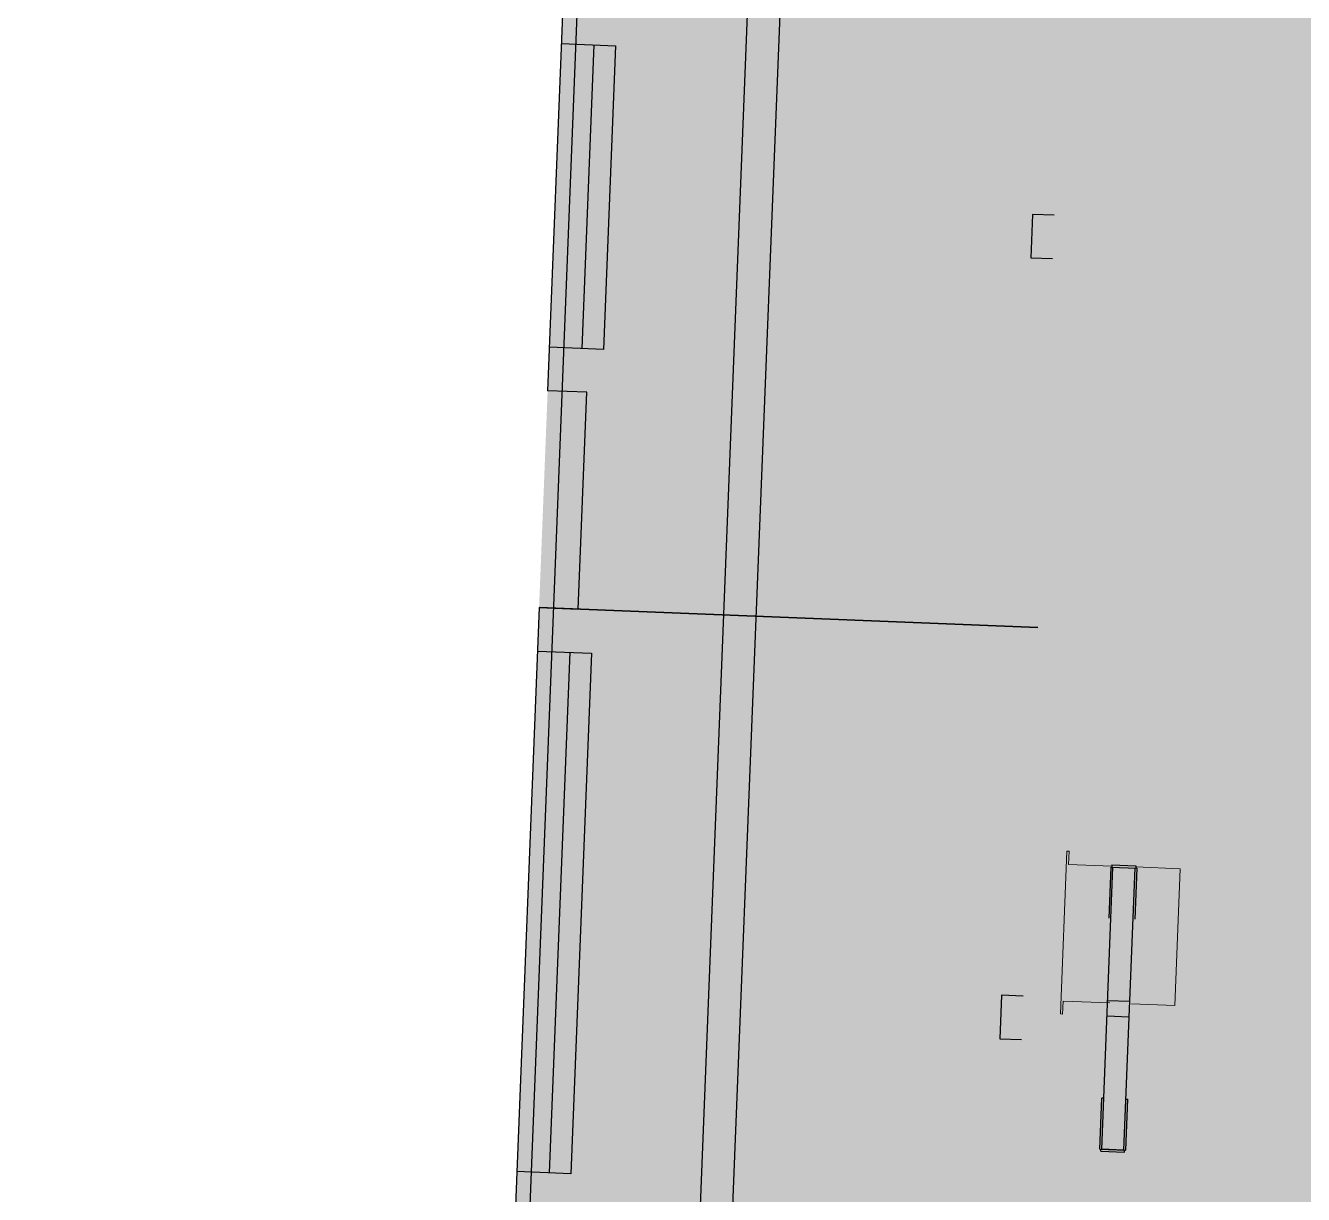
# Model space of a CAD drawing. Header units: millimetres. Extents: x 0 to 581027, y 0 to 6627194.
# Drawn here: x 580569.09 to 580574.98, y 6625997.39 to 6626002.77 of the extents above; entities that cross this region are included whole.
import ezdxf

# ---------------------------------------------------------------- set-up
doc = ezdxf.new("R2010")
doc.units = ezdxf.units.MM
doc.linetypes.add('CONTINOUS', pattern=[0])
doc.linetypes.add('HIDDEN2', pattern=[4.7625, 3.175, -1.5875])
doc.layers.add('!_Defpoints', color=255, linetype='Continuous', plot=False)
doc.layers.add('soundings_diff', color=7, linetype='Continuous', true_color=0x000000)
for name, color, linetype in [('tiff', 7, 'Continuous'), ('tiff17.2', 7, 'Continuous'), ('Этап 3.2 нижняя бровка', 7, 'Continuous')]:
    doc.layers.add(name, color=color, linetype=linetype)
doc.layers.add('ГР_Верх_строение', color=250, linetype='CONTINOUS', lineweight=30)
picture_1 = doc.add_image_def('image2.tif', size_in_pixel=(3838, 2796))
picture_2 = doc.add_image_def('image3.tif', size_in_pixel=(3838, 2796))
picture_3 = doc.add_image_def('image4.tif', size_in_pixel=(2844, 2049))

msp = doc.modelspace()

# ---------------------------------------------------------------- hatches: boundary and pattern name
at = {"lineweight": 9, "ltscale": 100, "true_color": 0xfff0c2}
h = msp.add_hatch(color=254, dxfattribs=at)
h.dxf.hatch_style = 2
h.paths.add_polyline_path([(580727.5884, 6626742.5584), (580717.1663, 6626733.127), (580710.8074, 6626723.1768), (580709.3597, 6626717.1837), (580707.2917, 6626709.5374), (580703.776, 6626704.7842), (580699.2263, 6626701.2711), (580690.1551, 6626697.3313), (580636.0796, 6626696.7677), (580599.1345, 6626698.4507), (580373.73, 6626846.9172), (580363.8291, 6626831.8854), (580598.3057, 6626677.4446), (580585.9168, 6626364.3078), (580584.9758, 6626341.6251), (580585.1556, 6626341.618), (580585.1161, 6626340.6188), (580584.9362, 6626340.6259), (580583.837, 6626312.8476), (580581.5594, 6626255.2927), (580581.7393, 6626255.2856), (580581.6997, 6626254.2863), (580581.5199, 6626254.2935), (580580.4206, 6626226.5152), (580580.6005, 6626226.5081), (580580.5609, 6626225.5089), (580580.3811, 6626225.516), (580579.2818, 6626197.7377), (580579.4618, 6626197.7306), (580579.4222, 6626196.7314), (580579.2423, 6626196.7385), (580578.143, 6626168.9602), (580578.3233, 6626168.9531), (580578.2837, 6626167.9539), (580578.1035, 6626167.961), (580577.0042, 6626140.1828), (580577.1841, 6626140.1757), (580577.1445, 6626139.1764), (580576.9647, 6626139.1836), (580572.4491, 6626025.0729), (580572.6289, 6626025.0657), (580572.5909, 6626024.0624), (580572.4094, 6626024.0693), (580570.6144, 6625978.7092), (580570.7942, 6625978.702), (580570.7547, 6625977.703), (580570.5748, 6625977.7101), (580569.4756, 6625949.9317), (580569.6554, 6625949.9246), (580569.6159, 6625948.9254), (580596.119, 6625947.9855), (580599.5133, 6626023.8017), (580601.7909, 6626081.3567), (580608.6236, 6626254.0215), (580612.7459, 6626363.4892), (580606.7229, 6626363.8148), (580606.699, 6626383.683), (580618.3258, 6626677.5557), (580635.7285, 6626676.763), (580690.3636, 6626677.3324), (580698.1224, 6626678.9868), (580709.4784, 6626683.9188), (580718.2013, 6626690.6545), (580725.6135, 6626700.6757), (580728.7369, 6626712.224), (580729.4623, 6626715.2272), (580732.5746, 6626720.0971), (580741.0082, 6626727.729), (580744.8523, 6626732.5972), (580727.8242, 6626742.8692)])

# ---------------------------------------------------------------- linework, layer by layer
at = {"layer": '!_Defpoints', "color": 60, "ltscale": 100}
for p, q in [((580574.0535, 6625997.5982, 0), (580574.1049, 6625998.8972, 0)), ((580574.0949, 6625998.8976, 0), (580574.0856, 6625998.6628, 0)), ((580574.0949, 6625998.8976, 0), (580574.2148, 6625998.8928, 0)), ((580574.1003, 6625998.9074, 0), (580574.0999, 6625998.8974, 0)), ((580574.1003, 6625998.9074, 0), (580574.2102, 6625998.903, 0)), ((580574.2048, 6625998.8932, 0), (580574.1534, 6625997.5942, 0)), ((580574.2148, 6625998.8928, 0), (580574.2055, 6625998.658, 0)), ((580574.2102, 6625998.903, 0), (580574.2098, 6625998.893, 0)), ((580574.0806, 6625998.2832, 0), (580574.1805, 6625998.2793, 0)), ((580574.0778, 6625998.2121, 0), (580574.1777, 6625998.2082, 0)), ((580574.0435, 6625997.5986, 0), (580574.0528, 6625997.8334, 0)), ((580574.0628, 6625997.833, 0), (580574.0528, 6625997.8334, 0)), ((580574.1627, 6625997.8291, 0), (580574.1727, 6625997.8287, 0)), ((580574.1634, 6625997.5938, 0), (580574.1727, 6625997.8287, 0)), ((580574.0435, 6625997.5986, 0), (580574.1634, 6625997.5938, 0)), ((580574.0481, 6625997.5884, 0), (580574.0485, 6625997.5984, 0)), ((580574.1534, 6625997.5942, 0), (580574.0535, 6625997.5982, 0)), ((580574.158, 6625997.584, 0), (580574.1584, 6625997.594, 0)), ((580574.0481, 6625997.5884, 0), (580574.158, 6625997.584, 0))]:
    msp.add_line(p, q, dxfattribs=at)
at = {"layer": '!_Defpoints', "color": 60, "linetype": 'HIDDEN2', "lineweight": 20, "ltscale": 0.5, "extrusion": (-1.00145e-09, 1.05138e-09, 1), "elevation": 0}
for points in [[(580574.0901, 6625998.272), (580573.8753, 6625998.2805), (580573.8729, 6625998.2206), (580573.863, 6625998.221), (580573.8926, 6625998.9704), (580573.9026, 6625998.97), (580573.9002, 6625998.91), (580574.1001, 6625998.9021)], [(580574.2101, 6625998.8978), (580574.4148, 6625998.8897), (580574.3899, 6625998.2602), (580574.1901, 6625998.2681)]]:
    msp.add_lwpolyline(points, dxfattribs=at)
at = {"layer": 'ГР_Верх_строение', "ltscale": 10}
for p, q in [((580572.4094, 6626024.0693, 0), (580571.5001, 6626001.0916, 0)), ((580572.6894, 6626009.6513, 0), (580571.9303, 6625990.4663, 0)), ((580572.6713, 6626005.3987, 0), (580572.0801, 6625990.4604, 0)), ((580571.7132, 6626002.6845, 0), (580571.6579, 6626001.2855, 0)), ((580571.4606, 6626000.0924, 0), (580570.6144, 6625978.7092)), ((580571.4605, 6626000.0924, 0), (580573.7587, 6626000.0015, 0)), ((580573.7587, 6626000.0015, 0), (580571.4605, 6626000.0924, 0)), ((580571.6025, 6625999.8866, 0), (580571.5076, 6625997.4885, 0))]:
    msp.add_line(p, q, dxfattribs=at)
at = {"layer": 'ГР_Верх_строение', "ltscale": 10, "elevation": 0, "flags": 128}
for points in [[(580571.5633, 6626002.6904), (580571.8131, 6626002.6805), (580571.7578, 6626001.2816), (580571.508, 6626001.2915)], [(580571.4526, 6625999.8926), (580571.7024, 6625999.8827), (580571.6075, 6625997.4846), (580571.3577, 6625997.4945)]]:
    msp.add_lwpolyline(points, dxfattribs=at)
at = {"layer": 'ГР_Верх_строение', "ltscale": 10, "elevation": 0}
for points in [[(580573.8338, 6626001.8999), (580573.7339, 6626001.9038), (580573.726, 6626001.704), (580573.8257, 6626001.7)], [(580571.4606, 6626000.0924), (580571.6404, 6626000.0853), (580571.6799, 6626001.0845), (580571.5001, 6626001.0916)]]:
    msp.add_lwpolyline(points, dxfattribs=at)
at = {"layer": 'ГР_Верх_строение', "ltscale": 10}
msp.add_lwpolyline([(580573.6915, 6625998.3028), (580573.5916, 6625998.3068), (580573.5837, 6625998.1069), (580573.6833, 6625998.103)], dxfattribs=at)
at = {"layer": 'Этап 3.2 нижняя бровка', "color": 1, "lineweight": 30}
msp.add_lwpolyline([(580576.58, 6626127.97), (580534.6, 6626089.19), (580127.29, 6626105.37), (580109.71, 6625996.05), (580570.65, 6625977.85), (580576.58, 6626127.97)], dxfattribs=at)

# ---------------------------------------------------------------- pictures from other files: only their frames are drawn
at = {"layer": 'soundings_diff', "color": 7, "true_color": 0xffffff}
image = msp.add_image(picture_3, insert=(580007.4399, 6625621.2832), size_in_units=(568.8, 409.8), dxfattribs=at)
image.dxf.flags = 7
at = {"layer": 'tiff', "color": 7, "true_color": 0xffffff}
image = msp.add_image(picture_1, insert=(580010.5012, 6625614.7785), size_in_units=(575.6971, 419.3979), dxfattribs=dict(at, brightness=70))
image.dxf.flags = 7
at = {"layer": 'tiff17.2', "color": 7, "true_color": 0xffffff}
image = msp.add_image(picture_2, insert=(580010.5012, 6625614.7785), size_in_units=(575.6971, 419.3979), dxfattribs=dict(at, brightness=70))
image.dxf.flags = 7

doc.saveas('drawing.dxf')
